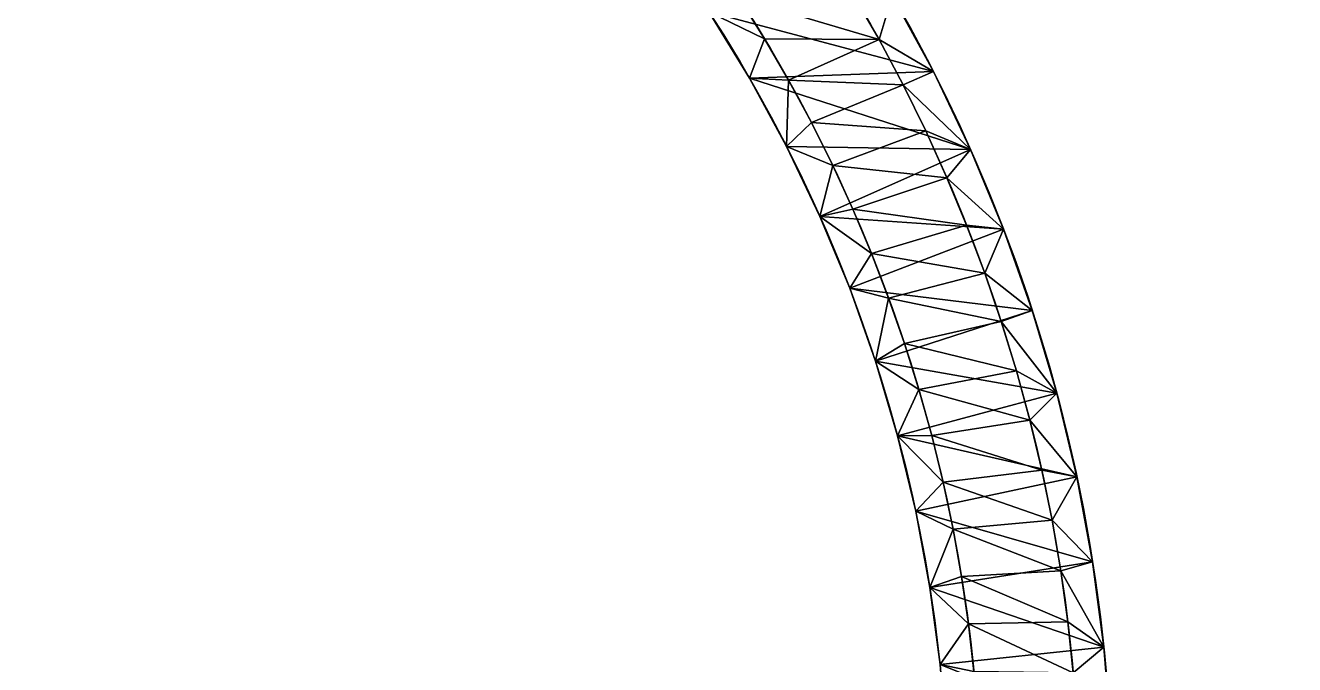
# Model space of a CAD drawing. Header units: millimetres. Extents: x 2995 to 3227, y 1383 to 1648.
# Drawn here: x 3188.37 to 3226.88, y 1598.6 to 1618 of the extents above; entities that cross this region are included whole.
import ezdxf

# ---------------------------------------------------------------- set-up
doc = ezdxf.new("R2010")
doc.units = ezdxf.units.MM

# ---------------------------------------------------------------- blocks, each defined once
blk = doc.blocks.new('Mastil_5')
for p, q in [((-5.415, 67.726, -3), (-5.415, 67.726, 5)), ((-8.01, 67.384, -3), (-8.01, 67.384, 5)), ((-10.584, 66.907, -3), (-10.584, 66.907, 5)), ((-13.129, 66.296, -3), (-13.129, 66.296, 5)), ((-7.732, 66.416, 5), (-7.732, 66.416, 4.5)), ((-6.19, 66.631, 5), (-6.19, 66.631, 4.5)), ((-9.267, 66.152, 5), (-9.267, 66.152, 4.5)), ((-15.639, 65.553, -3), (-15.639, 65.553, 5)), ((-12.307, 65.478, 5), (-12.307, 65.478, 4.5)), ((-10.792, 65.839, 5), (-10.792, 65.839, 4.5)), ((-13.809, 65.069, 5), (-13.809, 65.069, 4.5)), ((-18.107, 64.679, -3), (-18.107, 64.679, 5)), ((-15.298, 64.612, 5), (-15.298, 64.612, 4.5)), ((-16.771, 64.109, 5), (-16.771, 64.109, 4.5)), ((-20.525, 63.677, -3), (-20.525, 63.677, 5)), ((-18.228, 63.558, 5), (-18.228, 63.558, 4.5)), ((-6.122, 63.616, 5), (-6.122, 63.616, 4.5)), ((-7.564, 63.405, 5), (-7.564, 63.405, 4.5)), ((-19.666, 62.962, 5), (-19.666, 62.962, 4.5)), ((-10.424, 62.847, 5), (-10.424, 62.847, 4.5)), ((-8.998, 63.148, 5), (-8.998, 63.148, 4.5)), ((-22.888, 62.55, -3), (-22.888, 62.55, 5)), ((-11.839, 62.5, 5), (-11.839, 62.5, 4.5)), ((-7.228, 62.446, -3), (-7.228, 62.446, 5)), ((-4.892, 62.753, -3), (-4.892, 62.753, 5)), ((-21.085, 62.321, 5), (-21.085, 62.321, 4.5)), ((-13.243, 62.109, 5), (-13.243, 62.109, 4.5)), ((-9.544, 62.017, -3), (-9.544, 62.017, 5)), ((-22.483, 61.634, 5), (-22.483, 61.634, 4.5)), ((-14.633, 61.673, 5), (-14.633, 61.673, 4.5)), ((-11.835, 61.467, -3), (-11.835, 61.467, 5)), ((-23.858, 60.904, 5), (-23.858, 60.904, 4.5)), ((-16.01, 61.194, 5), (-16.01, 61.194, 4.5)), ((-17.37, 60.671, 5), (-17.37, 60.671, 4.5)), ((-14.094, 60.798, -3), (-14.094, 60.798, 5)), ((-18.713, 60.105, 5), (-18.713, 60.105, 4.5)), ((-16.315, 60.011, -3), (-16.315, 60.011, 5)), ((-20.037, 59.497, 5), (-20.037, 59.497, 4.5)), ((-18.491, 59.11, -3), (-18.491, 59.11, 5)), ((-21.341, 58.848, 5), (-21.341, 58.848, 4.5)), ((-22.625, 58.157, 5), (-22.625, 58.157, 4.5)), ((-20.618, 58.095, -3), (-20.618, 58.095, 5)), ((-23.885, 57.426, 5), (-23.885, 57.426, 4.5)), ((-22.688, 56.971, -3), (-22.688, 56.971, 5))]:
    blk.add_line(p, q)
at = {"color": 250, "true_color": 0x1e1e1e, "extrusion": (-1.32542e-14, 1.93609e-14, -1)}
blk.add_arc((0.188, 18, 3), 50, 235.605, 124.395, dxfattribs=at)
at = {"color": 250, "true_color": 0x1e1e1e, "extrusion": (-2.92362e-14, 8.12067e-15, -1)}
blk.add_arc((0.188, 18, -5), 50, 235.605, 124.395, dxfattribs=at)
at = {"color": 250, "true_color": 0x1e1e1e, "extrusion": (-3.96285e-15, 1.44009e-14, -1)}
for centre in [(0.188, 18, -5), (0.188, 18, -4.5)]:
    blk.add_arc(centre, 49, 254.6129, 105.3869, dxfattribs=at)
at = {"color": 250, "true_color": 0x1e1e1e, "extrusion": (-2.94873e-14, 2.2425e-16, -1)}
blk.add_arc((0.188, 18, 3), 45, 242, 118, dxfattribs=at)
at = {"color": 250, "true_color": 0x1e1e1e, "extrusion": (-3.07946e-14, -9.32328e-16, -1)}
blk.add_arc((0.188, 18, -5), 45, 242, 118, dxfattribs=at)
at = {"color": 250, "true_color": 0x1e1e1e, "extrusion": (-2.71615e-14, 6.55906e-14, -1)}
blk.add_arc((0.188, 18, -5), 46, 254.6129, 105.3869, dxfattribs=at)
at = {"color": 250, "true_color": 0x1e1e1e, "extrusion": (-2.71534e-14, 6.55611e-14, -1)}
blk.add_arc((0.188, 18, -4.5), 46, 254.6129, 105.3869, dxfattribs=at)
at = {"color": 250, "true_color": 0x1e1e1e}
mesh = blk.add_polyface(dxfattribs=at)
corners = [(-35.16, 46.319, -3), (-33.645, 55.157, -3), (-33.63, 48.111, -3), (-31.654, 56.857, -3), (-32.008, 49.82, -3), (-30.299, 51.442, -3), (-29.577, 58.451, -3), (-28.508, 52.972, -3), (-27.42, 59.934, -3), (-26.638, 54.406, -3), (-25.188, 61.301, -3), (-24.697, 55.74, -3), (-22.888, 62.55, -3), (-22.688, 56.971, -3), (-20.525, 63.677, -3), (-20.618, 58.095, -3), (-18.491, 59.11, -3), (-18.107, 64.679, -3), (-16.315, 60.011, -3), (-15.639, 65.553, -3), (-14.094, 60.798, -3), (-13.129, 66.296, -3), (-11.835, 61.467, -3), (-10.584, 66.907, -3), (-9.544, 62.017, -3), (-8.01, 67.384, -3), (-7.228, 62.446, -3), (-5.415, 67.726, -3), (-4.892, 62.753, -3), (-2.805, 67.931, -3), (-2.543, 62.938, -3), (-0.188, 68, -3), (-0.188, 63, -3), (2.429, 67.931, -3), (2.167, 62.938, -3), (4.516, 62.753, -3), (5.038, 67.726, -3)]
mesh.append_faces([[corners[k] for k in face] for face in [(0, 1, 2), (2, 3, 4), (4, 3, 5), (5, 6, 7), (7, 8, 9), (9, 10, 11), (11, 12, 13), (13, 14, 15), (15, 14, 16), (16, 17, 18), (18, 19, 20), (20, 21, 22), (22, 23, 24), (24, 25, 26), (26, 27, 28), (28, 29, 30), (30, 31, 32), (32, 33, 34), (34, 33, 35)]], dxfattribs={"vtx0": -1, "vtx1": -1, "color": 250})
mesh.append_faces([[corners[k] for k in face] for face in [(2, 1, 3), (5, 3, 6), (7, 6, 8), (9, 8, 10), (11, 10, 12), (13, 12, 14), (16, 14, 17), (18, 17, 19), (20, 19, 21), (22, 21, 23), (24, 23, 25), (26, 25, 27), (28, 27, 29), (30, 29, 31), (32, 31, 33), (35, 33, 36)]], dxfattribs={"vtx0": -1, "vtx2": -1, "color": 250})
mesh = blk.add_polyface(dxfattribs=at)
corners = [(-13.129, 66.296, 5), (-13.809, 65.069, 5), (-12.307, 65.478, 5), (-10.584, 66.907, 5), (-10.792, 65.839, 5), (-9.267, 66.152, 5), (-8.01, 67.384, 5), (-7.732, 66.416, 5), (-5.415, 67.726, 5), (-6.19, 66.631, 5), (-4.642, 66.797, 5), (-2.805, 67.931, 5), (-3.089, 66.914, 5), (-1.533, 66.982, 5), (-0.188, 68, 5), (0.024, 67, 5), (2.429, 67.931, 5), (-13.243, 62.109, 5), (-14.094, 60.798, 5), (-11.835, 61.467, 5), (-11.839, 62.5, 5), (-10.424, 62.847, 5), (-9.544, 62.017, 5), (-8.998, 63.148, 5), (-7.228, 62.446, 5), (-7.564, 63.405, 5), (-6.122, 63.616, 5), (-4.892, 62.753, 5), (-4.674, 63.781, 5), (-2.543, 62.938, 5), (-3.222, 63.9, 5), (-1.766, 63.973, 5), (-0.188, 63, 5), (-0.309, 64, 5), (1.148, 63.981, 5), (2.167, 62.938, 5)]
mesh.append_faces([[corners[k] for k in face] for face in [(0, 2, 3), (3, 5, 6), (6, 7, 8), (8, 10, 11), (11, 13, 14), (14, 15, 16), (17, 19, 20), (20, 19, 21), (21, 22, 23), (23, 24, 25), (25, 24, 26), (26, 27, 28), (28, 29, 30), (30, 29, 31), (31, 32, 33), (33, 32, 34)]], dxfattribs={"vtx0": -1, "vtx1": -1, "color": 250})
mesh.append_faces([[corners[k] for k in face] for face in [(0, 1, 2), (3, 2, 4), (3, 4, 5), (6, 5, 7), (8, 7, 9), (8, 9, 10), (11, 10, 12), (11, 12, 13), (14, 13, 15), (17, 18, 19), (21, 19, 22), (23, 22, 24), (26, 24, 27), (28, 27, 29), (31, 29, 32), (34, 32, 35)]], dxfattribs={"vtx0": -1, "vtx2": -1, "color": 250})
mesh = blk.add_polyface(dxfattribs=at)
corners = [(-5.415, 67.726, 5), (-2.805, 67.931, -3), (-5.415, 67.726, -3), (-2.805, 67.931, 5)]
mesh.append_faces([[corners[k] for k in face] for face in [(0, 1, 2), (1, 0, 3)]], dxfattribs={"vtx0": -1, "color": 250})
mesh = blk.add_polyface(dxfattribs=at)
corners = [(-8.01, 67.384, 5), (-5.415, 67.726, -3), (-8.01, 67.384, -3), (-5.415, 67.726, 5)]
mesh.append_faces([[corners[k] for k in face] for face in [(0, 1, 2), (1, 0, 3)]], dxfattribs={"vtx0": -1, "color": 250})
mesh = blk.add_polyface(dxfattribs=at)
corners = [(-10.584, 66.907, 5), (-8.01, 67.384, -3), (-10.584, 66.907, -3), (-8.01, 67.384, 5)]
mesh.append_faces([[corners[k] for k in face] for face in [(0, 1, 2), (1, 0, 3)]], dxfattribs={"vtx0": -1, "color": 250})
at = {"color": 1, "true_color": 0xff0000}
mesh = blk.add_polyface(dxfattribs=at)
corners = [(-27.835, 58.456, 4.5), (-28.678, 54.115, 4.5), (-27.52, 55, 4.5), (-26.535, 59.314, 4.5), (-26.334, 55.847, 4.5), (-25.209, 60.13, 4.5), (-25.122, 56.656, 4.5), (-23.858, 60.904, 4.5), (-23.885, 57.426, 4.5), (-22.625, 58.157, 4.5), (-22.483, 61.634, 4.5), (-21.341, 58.848, 4.5), (-21.085, 62.321, 4.5), (-20.037, 59.497, 4.5), (-19.666, 62.962, 4.5), (-18.713, 60.105, 4.5), (-18.228, 63.558, 4.5), (-17.37, 60.671, 4.5), (-16.771, 64.109, 4.5), (-16.01, 61.194, 4.5), (-15.298, 64.612, 4.5), (-14.633, 61.673, 4.5), (-13.809, 65.069, 4.5), (-13.243, 62.109, 4.5), (-12.307, 65.478, 4.5), (-11.839, 62.5, 4.5), (-10.792, 65.839, 4.5), (-10.424, 62.847, 4.5), (-9.267, 66.152, 4.5), (-8.998, 63.148, 4.5), (-7.732, 66.416, 4.5), (-7.564, 63.405, 4.5), (-6.19, 66.631, 4.5), (-6.122, 63.616, 4.5), (-4.642, 66.797, 4.5), (-4.674, 63.781, 4.5), (-3.222, 63.9, 4.5), (-3.089, 66.914, 4.5), (-1.766, 63.973, 4.5), (-1.533, 66.982, 4.5), (-0.309, 64, 4.5), (0.024, 67, 4.5), (1.148, 63.981, 4.5), (1.581, 66.968, 4.5), (2.603, 63.915, 4.5), (3.136, 66.887, 4.5), (4.056, 63.804, 4.5), (4.687, 66.757, 4.5), (5.505, 63.646, 4.5), (6.234, 66.577, 4.5), (6.948, 63.443, 4.5), (7.774, 66.349, 4.5), (8.384, 63.194, 4.5), (9.307, 66.071, 4.5), (9.811, 62.9, 4.5), (10.829, 65.745, 4.5), (11.228, 62.561, 4.5), (12.341, 65.371, 4.5), (12.016, 62.346, 4.5), (12.054, 62.336, 4.5), (12.092, 62.327, 4.5)]
mesh.append_faces([[corners[k] for k in face] for face in [(0, 2, 3), (3, 4, 5), (5, 6, 7), (7, 9, 10), (10, 11, 12), (12, 13, 14), (14, 15, 16), (16, 17, 18), (18, 19, 20), (20, 21, 22), (22, 23, 24), (24, 25, 26), (26, 27, 28), (28, 29, 30), (30, 31, 32), (32, 33, 34), (34, 36, 37), (37, 38, 39), (39, 40, 41), (41, 42, 43), (43, 44, 45), (45, 46, 47), (47, 48, 49), (49, 50, 51), (51, 52, 53), (53, 54, 55), (55, 56, 57)]], dxfattribs={"vtx0": -1, "vtx1": -1, "color": 1})
mesh.append_faces([[corners[k] for k in face] for face in [(0, 1, 2), (3, 2, 4), (5, 4, 6), (7, 6, 8), (7, 8, 9), (10, 9, 11), (12, 11, 13), (14, 13, 15), (16, 15, 17), (18, 17, 19), (20, 19, 21), (22, 21, 23), (24, 23, 25), (26, 25, 27), (28, 27, 29), (30, 29, 31), (32, 31, 33), (34, 33, 35), (34, 35, 36), (37, 36, 38), (39, 38, 40), (41, 40, 42), (43, 42, 44), (45, 44, 46), (47, 46, 48), (49, 48, 50), (51, 50, 52), (53, 52, 54), (55, 54, 56), (57, 56, 58), (57, 58, 59), (57, 59, 60)]], dxfattribs={"vtx0": -1, "vtx2": -1, "color": 1})
at = {"color": 250, "true_color": 0x1e1e1e}
mesh = blk.add_polyface(dxfattribs=at)
corners = [(-13.129, 66.296, 5), (-10.584, 66.907, -3), (-13.129, 66.296, -3), (-10.584, 66.907, 5)]
mesh.append_faces([[corners[k] for k in face] for face in [(0, 1, 2), (1, 0, 3)]], dxfattribs={"vtx0": -1, "color": 250})
mesh = blk.add_polyface(dxfattribs=at)
corners = [(-4.642, 66.797, 5), (-6.19, 66.631, 4.5), (-4.642, 66.797, 4.5), (-6.19, 66.631, 5)]
mesh.append_faces([[corners[k] for k in face] for face in [(0, 1, 2), (1, 0, 3)]], dxfattribs={"vtx0": -1, "color": 250})
mesh = blk.add_polyface(dxfattribs=at)
corners = [(-27.42, 59.934, 5), (-27.835, 58.456, 5), (-26.535, 59.314, 5), (-25.188, 61.301, 5), (-25.209, 60.13, 5), (-23.858, 60.904, 5), (-22.888, 62.55, 5), (-22.483, 61.634, 5), (-20.525, 63.677, 5), (-21.085, 62.321, 5), (-19.666, 62.962, 5), (-18.107, 64.679, 5), (-18.228, 63.558, 5), (-16.771, 64.109, 5), (-15.639, 65.553, 5), (-15.298, 64.612, 5), (-13.129, 66.296, 5), (-13.809, 65.069, 5), (-27.52, 55, 5), (-26.638, 54.406, 5), (-26.334, 55.847, 5), (-24.697, 55.74, 5), (-25.122, 56.656, 5), (-23.885, 57.426, 5), (-22.688, 56.971, 5), (-22.625, 58.157, 5), (-20.618, 58.095, 5), (-21.341, 58.848, 5), (-20.037, 59.497, 5), (-18.491, 59.11, 5), (-18.713, 60.105, 5), (-17.37, 60.671, 5), (-16.315, 60.011, 5), (-16.01, 61.194, 5), (-14.094, 60.798, 5), (-14.633, 61.673, 5), (-13.243, 62.109, 5)]
mesh.append_faces([[corners[k] for k in face] for face in [(0, 2, 3), (3, 5, 6), (6, 7, 8), (8, 10, 11), (11, 13, 14), (14, 15, 16), (18, 19, 20), (20, 21, 22), (22, 21, 23), (23, 24, 25), (25, 26, 27), (27, 26, 28), (28, 29, 30), (30, 29, 31), (31, 32, 33), (33, 34, 35), (35, 34, 36)]], dxfattribs={"vtx0": -1, "vtx1": -1, "color": 250})
mesh.append_faces([[corners[k] for k in face] for face in [(0, 1, 2), (3, 2, 4), (3, 4, 5), (6, 5, 7), (8, 7, 9), (8, 9, 10), (11, 10, 12), (11, 12, 13), (14, 13, 15), (16, 15, 17), (20, 19, 21), (23, 21, 24), (25, 24, 26), (28, 26, 29), (31, 29, 32), (33, 32, 34)]], dxfattribs={"vtx0": -1, "vtx2": -1, "color": 250})
mesh = blk.add_polyface(dxfattribs=at)
corners = [(-15.639, 65.553, -3), (-13.129, 66.296, 5), (-13.129, 66.296, -3), (-15.639, 65.553, 5)]
mesh.append_faces([[corners[k] for k in face] for face in [(0, 1, 2), (1, 0, 3)]], dxfattribs={"vtx0": -1, "color": 250})
mesh = blk.add_polyface(dxfattribs=at)
corners = [(-7.732, 66.416, 5), (-9.267, 66.152, 4.5), (-7.732, 66.416, 4.5), (-9.267, 66.152, 5)]
mesh.append_faces([[corners[k] for k in face] for face in [(0, 1, 2), (1, 0, 3)]], dxfattribs={"vtx0": -1, "color": 250})
mesh = blk.add_polyface(dxfattribs=at)
corners = [(-6.19, 66.631, 5), (-7.732, 66.416, 4.5), (-6.19, 66.631, 4.5), (-7.732, 66.416, 5)]
mesh.append_faces([[corners[k] for k in face] for face in [(0, 1, 2), (1, 0, 3)]], dxfattribs={"vtx0": -1, "color": 250})
mesh = blk.add_polyface(dxfattribs=at)
corners = [(-9.267, 66.152, 5), (-10.792, 65.839, 4.5), (-9.267, 66.152, 4.5), (-10.792, 65.839, 5)]
mesh.append_faces([[corners[k] for k in face] for face in [(0, 1, 2), (1, 0, 3)]], dxfattribs={"vtx0": -1, "color": 250})
mesh = blk.add_polyface(dxfattribs=at)
corners = [(-18.107, 64.679, 5), (-15.639, 65.553, -3), (-18.107, 64.679, -3), (-15.639, 65.553, 5)]
mesh.append_faces([[corners[k] for k in face] for face in [(0, 1, 2), (1, 0, 3)]], dxfattribs={"vtx0": -1, "color": 250})
mesh = blk.add_polyface(dxfattribs=at)
corners = [(-12.307, 65.478, 5), (-13.809, 65.069, 4.5), (-12.307, 65.478, 4.5), (-13.809, 65.069, 5)]
mesh.append_faces([[corners[k] for k in face] for face in [(0, 1, 2), (1, 0, 3)]], dxfattribs={"vtx0": -1, "color": 250})
mesh = blk.add_polyface(dxfattribs=at)
corners = [(-10.792, 65.839, 4.5), (-12.307, 65.478, 5), (-12.307, 65.478, 4.5), (-10.792, 65.839, 5)]
mesh.append_faces([[corners[k] for k in face] for face in [(0, 1, 2), (1, 0, 3)]], dxfattribs={"vtx0": -1, "color": 250})
mesh = blk.add_polyface(dxfattribs=at)
corners = [(-13.809, 65.069, 4.5), (-15.298, 64.612, 5), (-15.298, 64.612, 4.5), (-13.809, 65.069, 5)]
mesh.append_faces([[corners[k] for k in face] for face in [(0, 1, 2), (1, 0, 3)]], dxfattribs={"vtx0": -1, "color": 250})
mesh = blk.add_polyface(dxfattribs=at)
corners = [(-20.525, 63.677, 5), (-18.107, 64.679, -3), (-20.525, 63.677, -3), (-18.107, 64.679, 5)]
mesh.append_faces([[corners[k] for k in face] for face in [(0, 1, 2), (1, 0, 3)]], dxfattribs={"vtx0": -1, "color": 250})
mesh = blk.add_polyface(dxfattribs=at)
corners = [(-15.298, 64.612, 5), (-16.771, 64.109, 4.5), (-15.298, 64.612, 4.5), (-16.771, 64.109, 5)]
mesh.append_faces([[corners[k] for k in face] for face in [(0, 1, 2), (1, 0, 3)]], dxfattribs={"vtx0": -1, "color": 250})
mesh = blk.add_polyface(dxfattribs=at)
corners = [(-16.771, 64.109, 4.5), (-18.228, 63.558, 5), (-18.228, 63.558, 4.5), (-16.771, 64.109, 5)]
mesh.append_faces([[corners[k] for k in face] for face in [(0, 1, 2), (1, 0, 3)]], dxfattribs={"vtx0": -1, "color": 250})
mesh = blk.add_polyface(dxfattribs=at)
corners = [(-22.888, 62.55, 5), (-20.525, 63.677, -3), (-22.888, 62.55, -3), (-20.525, 63.677, 5)]
mesh.append_faces([[corners[k] for k in face] for face in [(0, 1, 2), (1, 0, 3)]], dxfattribs={"vtx0": -1, "color": 250})
mesh = blk.add_polyface(dxfattribs=at)
corners = [(-18.228, 63.558, 4.5), (-19.666, 62.962, 5), (-19.666, 62.962, 4.5), (-18.228, 63.558, 5)]
mesh.append_faces([[corners[k] for k in face] for face in [(0, 1, 2), (1, 0, 3)]], dxfattribs={"vtx0": -1, "color": 250})
mesh = blk.add_polyface(dxfattribs=at)
corners = [(-7.564, 63.405, 4.5), (-6.122, 63.616, 5), (-6.122, 63.616, 4.5), (-7.564, 63.405, 5)]
mesh.append_faces([[corners[k] for k in face] for face in [(0, 1, 2), (1, 0, 3)]], dxfattribs={"vtx0": -1, "color": 250})
mesh = blk.add_polyface(dxfattribs=at)
corners = [(-6.122, 63.616, 4.5), (-4.674, 63.781, 5), (-4.674, 63.781, 4.5), (-6.122, 63.616, 5)]
mesh.append_faces([[corners[k] for k in face] for face in [(0, 1, 2), (1, 0, 3)]], dxfattribs={"vtx0": -1, "color": 250})
mesh = blk.add_polyface(dxfattribs=at)
corners = [(-8.998, 63.148, 4.5), (-7.564, 63.405, 5), (-7.564, 63.405, 4.5), (-8.998, 63.148, 5)]
mesh.append_faces([[corners[k] for k in face] for face in [(0, 1, 2), (1, 0, 3)]], dxfattribs={"vtx0": -1, "color": 250})
mesh = blk.add_polyface(dxfattribs=at)
corners = [(-19.666, 62.962, 5), (-21.085, 62.321, 4.5), (-19.666, 62.962, 4.5), (-21.085, 62.321, 5)]
mesh.append_faces([[corners[k] for k in face] for face in [(0, 1, 2), (1, 0, 3)]], dxfattribs={"vtx0": -1, "color": 250})
mesh = blk.add_polyface(dxfattribs=at)
corners = [(-11.839, 62.5, 4.5), (-10.424, 62.847, 5), (-10.424, 62.847, 4.5), (-11.839, 62.5, 5)]
mesh.append_faces([[corners[k] for k in face] for face in [(0, 1, 2), (1, 0, 3)]], dxfattribs={"vtx0": -1, "color": 250})
mesh = blk.add_polyface(dxfattribs=at)
corners = [(-10.424, 62.847, 4.5), (-8.998, 63.148, 5), (-8.998, 63.148, 4.5), (-10.424, 62.847, 5)]
mesh.append_faces([[corners[k] for k in face] for face in [(0, 1, 2), (1, 0, 3)]], dxfattribs={"vtx0": -1, "color": 250})
mesh = blk.add_polyface(dxfattribs=at)
corners = [(-2.543, 62.938, 5), (-4.892, 62.753, -3), (-2.543, 62.938, -3), (-4.892, 62.753, 5)]
mesh.append_faces([[corners[k] for k in face] for face in [(0, 1, 2), (1, 0, 3)]], dxfattribs={"vtx0": -1, "color": 250})
mesh = blk.add_polyface(dxfattribs=at)
corners = [(-25.188, 61.301, 5), (-22.888, 62.55, -3), (-25.188, 61.301, -3), (-22.888, 62.55, 5)]
mesh.append_faces([[corners[k] for k in face] for face in [(0, 1, 2), (1, 0, 3)]], dxfattribs={"vtx0": -1, "color": 250})
mesh = blk.add_polyface(dxfattribs=at)
corners = [(-13.243, 62.109, 4.5), (-11.839, 62.5, 5), (-11.839, 62.5, 4.5), (-13.243, 62.109, 5)]
mesh.append_faces([[corners[k] for k in face] for face in [(0, 1, 2), (1, 0, 3)]], dxfattribs={"vtx0": -1, "color": 250})
mesh = blk.add_polyface(dxfattribs=at)
corners = [(-7.228, 62.446, -3), (-9.544, 62.017, 5), (-9.544, 62.017, -3), (-7.228, 62.446, 5)]
mesh.append_faces([[corners[k] for k in face] for face in [(0, 1, 2), (1, 0, 3)]], dxfattribs={"vtx0": -1, "color": 250})
mesh = blk.add_polyface(dxfattribs=at)
corners = [(-4.892, 62.753, 5), (-7.228, 62.446, -3), (-4.892, 62.753, -3), (-7.228, 62.446, 5)]
mesh.append_faces([[corners[k] for k in face] for face in [(0, 1, 2), (1, 0, 3)]], dxfattribs={"vtx0": -1, "color": 250})
mesh = blk.add_polyface(dxfattribs=at)
corners = [(-21.085, 62.321, 5), (-22.483, 61.634, 4.5), (-21.085, 62.321, 4.5), (-22.483, 61.634, 5)]
mesh.append_faces([[corners[k] for k in face] for face in [(0, 1, 2), (1, 0, 3)]], dxfattribs={"vtx0": -1, "color": 250})
mesh = blk.add_polyface(dxfattribs=at)
corners = [(-14.633, 61.673, 4.5), (-13.243, 62.109, 5), (-13.243, 62.109, 4.5), (-14.633, 61.673, 5)]
mesh.append_faces([[corners[k] for k in face] for face in [(0, 1, 2), (1, 0, 3)]], dxfattribs={"vtx0": -1, "color": 250})
mesh = blk.add_polyface(dxfattribs=at)
corners = [(-9.544, 62.017, 5), (-11.835, 61.467, -3), (-9.544, 62.017, -3), (-11.835, 61.467, 5)]
mesh.append_faces([[corners[k] for k in face] for face in [(0, 1, 2), (1, 0, 3)]], dxfattribs={"vtx0": -1, "color": 250})
mesh = blk.add_polyface(dxfattribs=at)
corners = [(-22.483, 61.634, 4.5), (-23.858, 60.904, 5), (-23.858, 60.904, 4.5), (-22.483, 61.634, 5)]
mesh.append_faces([[corners[k] for k in face] for face in [(0, 1, 2), (1, 0, 3)]], dxfattribs={"vtx0": -1, "color": 250})
mesh = blk.add_polyface(dxfattribs=at)
corners = [(-16.01, 61.194, 4.5), (-14.633, 61.673, 5), (-14.633, 61.673, 4.5), (-16.01, 61.194, 5)]
mesh.append_faces([[corners[k] for k in face] for face in [(0, 1, 2), (1, 0, 3)]], dxfattribs={"vtx0": -1, "color": 250})
mesh = blk.add_polyface(dxfattribs=at)
corners = [(-11.835, 61.467, -3), (-14.094, 60.798, 5), (-14.094, 60.798, -3), (-11.835, 61.467, 5)]
mesh.append_faces([[corners[k] for k in face] for face in [(0, 1, 2), (1, 0, 3)]], dxfattribs={"vtx0": -1, "color": 250})
mesh = blk.add_polyface(dxfattribs=at)
corners = [(-23.858, 60.904, 4.5), (-25.209, 60.13, 5), (-25.209, 60.13, 4.5), (-23.858, 60.904, 5)]
mesh.append_faces([[corners[k] for k in face] for face in [(0, 1, 2), (1, 0, 3)]], dxfattribs={"vtx0": -1, "color": 250})
mesh = blk.add_polyface(dxfattribs=at)
corners = [(-17.37, 60.671, 5), (-16.01, 61.194, 4.5), (-17.37, 60.671, 4.5), (-16.01, 61.194, 5)]
mesh.append_faces([[corners[k] for k in face] for face in [(0, 1, 2), (1, 0, 3)]], dxfattribs={"vtx0": -1, "color": 250})
mesh = blk.add_polyface(dxfattribs=at)
corners = [(-18.713, 60.105, 5), (-17.37, 60.671, 4.5), (-18.713, 60.105, 4.5), (-17.37, 60.671, 5)]
mesh.append_faces([[corners[k] for k in face] for face in [(0, 1, 2), (1, 0, 3)]], dxfattribs={"vtx0": -1, "color": 250})
mesh = blk.add_polyface(dxfattribs=at)
corners = [(-14.094, 60.798, 5), (-16.315, 60.011, -3), (-14.094, 60.798, -3), (-16.315, 60.011, 5)]
mesh.append_faces([[corners[k] for k in face] for face in [(0, 1, 2), (1, 0, 3)]], dxfattribs={"vtx0": -1, "color": 250})
mesh = blk.add_polyface(dxfattribs=at)
corners = [(-20.037, 59.497, 5), (-18.713, 60.105, 4.5), (-20.037, 59.497, 4.5), (-18.713, 60.105, 5)]
mesh.append_faces([[corners[k] for k in face] for face in [(0, 1, 2), (1, 0, 3)]], dxfattribs={"vtx0": -1, "color": 250})
mesh = blk.add_polyface(dxfattribs=at)
corners = [(-16.315, 60.011, 5), (-18.491, 59.11, -3), (-16.315, 60.011, -3), (-18.491, 59.11, 5)]
mesh.append_faces([[corners[k] for k in face] for face in [(0, 1, 2), (1, 0, 3)]], dxfattribs={"vtx0": -1, "color": 250})
mesh = blk.add_polyface(dxfattribs=at)
corners = [(-21.341, 58.848, 5), (-20.037, 59.497, 4.5), (-21.341, 58.848, 4.5), (-20.037, 59.497, 5)]
mesh.append_faces([[corners[k] for k in face] for face in [(0, 1, 2), (1, 0, 3)]], dxfattribs={"vtx0": -1, "color": 250})
mesh = blk.add_polyface(dxfattribs=at)
corners = [(-18.491, 59.11, 5), (-20.618, 58.095, -3), (-18.491, 59.11, -3), (-20.618, 58.095, 5)]
mesh.append_faces([[corners[k] for k in face] for face in [(0, 1, 2), (1, 0, 3)]], dxfattribs={"vtx0": -1, "color": 250})
mesh = blk.add_polyface(dxfattribs=at)
corners = [(-22.625, 58.157, 5), (-21.341, 58.848, 4.5), (-22.625, 58.157, 4.5), (-21.341, 58.848, 5)]
mesh.append_faces([[corners[k] for k in face] for face in [(0, 1, 2), (1, 0, 3)]], dxfattribs={"vtx0": -1, "color": 250})
mesh = blk.add_polyface(dxfattribs=at)
corners = [(-23.885, 57.426, 5), (-22.625, 58.157, 4.5), (-23.885, 57.426, 4.5), (-22.625, 58.157, 5)]
mesh.append_faces([[corners[k] for k in face] for face in [(0, 1, 2), (1, 0, 3)]], dxfattribs={"vtx0": -1, "color": 250})
mesh = blk.add_polyface(dxfattribs=at)
corners = [(-20.618, 58.095, 5), (-22.688, 56.971, -3), (-20.618, 58.095, -3), (-22.688, 56.971, 5)]
mesh.append_faces([[corners[k] for k in face] for face in [(0, 1, 2), (1, 0, 3)]], dxfattribs={"vtx0": -1, "color": 250})
mesh = blk.add_polyface(dxfattribs=at)
corners = [(-25.122, 56.656, 5), (-23.885, 57.426, 4.5), (-25.122, 56.656, 4.5), (-23.885, 57.426, 5)]
mesh.append_faces([[corners[k] for k in face] for face in [(0, 1, 2), (1, 0, 3)]], dxfattribs={"vtx0": -1, "color": 250})
mesh = blk.add_polyface(dxfattribs=at)
corners = [(-22.688, 56.971, 5), (-24.697, 55.74, -3), (-22.688, 56.971, -3), (-24.697, 55.74, 5)]
mesh.append_faces([[corners[k] for k in face] for face in [(0, 1, 2), (1, 0, 3)]], dxfattribs={"vtx0": -1, "color": 250})

msp = doc.modelspace()

# ---------------------------------------------------------------- block references
at = {"rotation": 270}
msp.add_blockref('Mastil_5', (3153.368, 1593.71, 3), dxfattribs=at)

doc.saveas('drawing.dxf')
